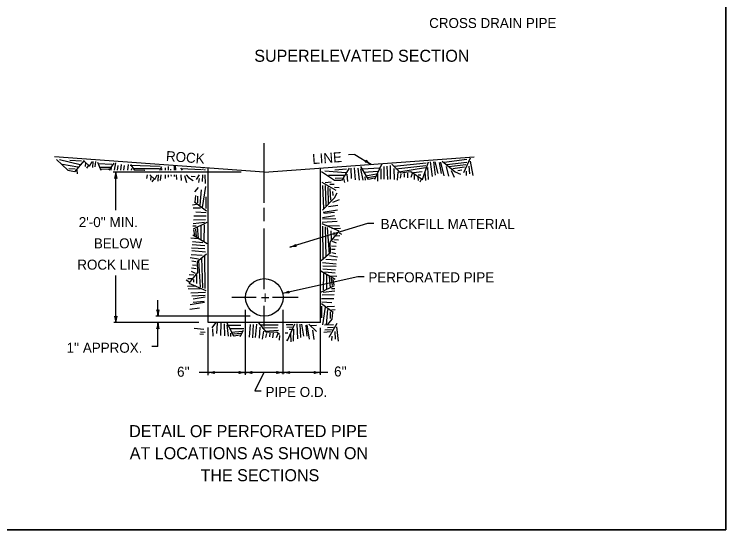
# Model space of a CAD drawing. Extents: x 1007 to 1035.5, y 1000.5 to 1021.5.
# Drawn here: x 1021.29 to 1035.5, y 1000.5 to 1010.79 of the extents above; entities that cross this region are included whole.
import ezdxf

# ---------------------------------------------------------------- set-up
doc = ezdxf.new("R2010")
doc.units = 0
for name, color, linetype in [('Level 1', 7, 'Continuous'), ('Level 10', 7, 'Continuous'), ('Level 11', 7, 'Continuous')]:
    doc.layers.add(name, color=color, linetype=linetype)

msp = doc.modelspace()

# ---------------------------------------------------------------- linework, layer by layer
at = {"layer": 'Level 1'}
for p, q in [((1026.282, 1007.027), (1026.282, 1008.219)), ((1026.282, 1007.639), (1022.092, 1007.946)), ((1026.282, 1007.639), (1030.473, 1007.946)), ((1028.087, 1007.993), (1027.962, 1007.986)), ((1028.087, 1007.993), (1028.414, 1007.795)), ((1025.821, 1007.639), (1023.265, 1007.639)), ((1023.316, 1006.881), (1023.316, 1007.639)), ((1025.157, 1004.639), (1025.157, 1007.721)), ((1027.407, 1004.639), (1027.407, 1007.721)), ((1026.282, 1006.658), (1026.282, 1006.927)), ((1026.282, 1005.304), (1026.282, 1006.515)), ((1028.345, 1006.615), (1026.791, 1006.139)), ((1028.47, 1006.615), (1028.345, 1006.615)), ((1023.316, 1004.639), (1023.316, 1005.579)), ((1028.153, 1005.55), (1026.648, 1005.219)), ((1028.278, 1005.55), (1028.153, 1005.55)), ((1024.157, 1004.764), (1024.157, 1005.081)), ((1026.117, 1005.139), (1025.634, 1005.139)), ((1026.956, 1005.139), (1026.447, 1005.139)), ((1026.282, 1004.557), (1026.282, 1004.973)), ((1025.907, 1003.595), (1025.907, 1004.892)), ((1026.657, 1003.606), (1026.657, 1004.892)), ((1024.973, 1004.639), (1023.276, 1004.639)), ((1026, 1004.764), (1024.116, 1004.764)), ((1024.157, 1004.161), (1024.157, 1004.639)), ((1027.407, 1004.639), (1025.157, 1004.639)), ((1025.157, 1003.589), (1025.157, 1004.535)), ((1027.407, 1003.595), (1027.407, 1004.532)), ((1024.157, 1004.161), (1024.032, 1004.161)), ((1025.907, 1003.639), (1024.979, 1003.639)), ((1026.657, 1003.639), (1025.907, 1003.639)), ((1026.271, 1003.639), (1026.092, 1003.271)), ((1027.552, 1003.639), (1026.657, 1003.639)), ((1026.092, 1003.271), (1026.217, 1003.271))]:
    msp.add_line(p, q, dxfattribs=at)
for points in [[(1030.393, 1007.921), (1030.259, 1007.629)], [(1022.128, 1007.89), (1022.357, 1007.679)], [(1022.193, 1007.89), (1022.602, 1007.794)], [(1022.252, 1007.797), (1022.555, 1007.748)], [(1022.395, 1007.88), (1022.63, 1007.864)], [(1022.683, 1007.873), (1022.49, 1007.648)], [(1022.691, 1007.855), (1022.791, 1007.762), (1022.84, 1007.855)], [(1022.707, 1007.826), (1022.703, 1007.751)], [(1022.764, 1007.763), (1022.729, 1007.717)], [(1022.856, 1007.855), (1022.85, 1007.731)], [(1022.91, 1007.855), (1022.899, 1007.744)], [(1022.949, 1007.839), (1023.013, 1007.679)], [(1022.963, 1007.814), (1023.237, 1007.796)], [(1023.274, 1007.821), (1023.175, 1007.679)], [(1023.307, 1007.828), (1023.284, 1007.679)], [(1023.359, 1007.775), (1023.345, 1007.679)], [(1023.425, 1007.793), (1023.412, 1007.679)], [(1023.485, 1007.775), (1023.469, 1007.679)], [(1023.561, 1007.795), (1023.547, 1007.679)], [(1023.604, 1007.781), (1024.202, 1007.757)], [(1023.607, 1007.793), (1023.683, 1007.688), (1023.891, 1007.682), (1023.894, 1007.679)], [(1024.479, 1007.771), (1024.481, 1007.679)], [(1024.503, 1007.777), (1024.511, 1007.679)], [(1028.626, 1007.791), (1028.481, 1007.491)], [(1028.796, 1007.773), (1028.793, 1007.5)], [(1028.829, 1007.8), (1029.004, 1007.626), (1029.21, 1007.652), (1029.443, 1007.496), (1029.559, 1007.845)], [(1028.874, 1007.761), (1029.517, 1007.825)], [(1028.911, 1007.705), (1029.506, 1007.775)], [(1029.595, 1007.845), (1029.638, 1007.552)], [(1029.659, 1007.844), (1029.695, 1007.582)], [(1029.691, 1007.847), (1029.751, 1007.612)], [(1029.777, 1007.832), (1029.816, 1007.616)], [(1029.799, 1007.842), (1029.869, 1007.565)], [(1029.838, 1007.858), (1030.097, 1007.645), (1030.202, 1007.6)], [(1029.872, 1007.838), (1030.327, 1007.898)], [(1029.925, 1007.795), (1030.329, 1007.842)], [(1029.965, 1007.751), (1030.31, 1007.792)], [(1030.392, 1007.856), (1030.446, 1007.573)], [(1022.357, 1007.679), (1022.487, 1007.656)], [(1022.374, 1007.714), (1022.505, 1007.703)], [(1022.54, 1007.681), (1022.545, 1007.605)], [(1022.983, 1007.737), (1023.207, 1007.742)], [(1023.025, 1007.699), (1023.173, 1007.703)], [(1023.222, 1007.741), (1023.214, 1007.679)], [(1023.629, 1007.715), (1023.621, 1007.679)], [(1023.653, 1007.714), (1024.188, 1007.714)], [(1024.194, 1007.679), (1024.232, 1007.752)], [(1024.228, 1007.712), (1024.225, 1007.679)], [(1024.3, 1007.726), (1024.299, 1007.679)], [(1024.363, 1007.75), (1024.362, 1007.679)], [(1024.406, 1007.696), (1024.408, 1007.679)], [(1024.605, 1007.717), (1024.639, 1007.679)], [(1024.619, 1007.711), (1025.026, 1007.694)], [(1025.062, 1007.703), (1025.046, 1007.679)], [(1025.09, 1007.699), (1025.091, 1007.679)], [(1027.425, 1007.653), (1027.685, 1007.48)], [(1027.489, 1007.663), (1027.909, 1007.631)], [(1027.69, 1007.685), (1027.925, 1007.705)], [(1027.976, 1007.722), (1027.821, 1007.47)], [(1028.012, 1007.719), (1028.017, 1007.515)], [(1028.079, 1007.726), (1028.097, 1007.483)], [(1028.152, 1007.721), (1028.177, 1007.479)], [(1028.201, 1007.75), (1028.356, 1007.49)], [(1028.206, 1007.703), (1028.249, 1007.478)], [(1028.25, 1007.703), (1028.576, 1007.726)], [(1028.273, 1007.638), (1028.547, 1007.662)], [(1028.611, 1007.705), (1028.612, 1007.501)], [(1028.67, 1007.752), (1028.672, 1007.499)], [(1028.73, 1007.758), (1028.742, 1007.49)], [(1028.867, 1007.712), (1028.874, 1007.493)], [(1028.946, 1007.644), (1028.935, 1007.478)], [(1028.97, 1007.647), (1029.499, 1007.731)], [(1029.26, 1007.634), (1029.435, 1007.652)], [(1029.488, 1007.641), (1029.505, 1007.474)], [(1029.539, 1007.735), (1029.552, 1007.495)], [(1029.917, 1007.751), (1029.961, 1007.562)], [(1030.014, 1007.672), (1030.076, 1007.538)], [(1030.046, 1007.712), (1030.279, 1007.748)], [(1030.146, 1007.674), (1030.225, 1007.686)], [(1030.312, 1007.659), (1030.313, 1007.572)], [(1030.366, 1007.757), (1030.382, 1007.606)], [(1023.94, 1007.584), (1023.93, 1007.512)], [(1023.996, 1007.584), (1024.096, 1007.491), (1024.144, 1007.584)], [(1024.012, 1007.555), (1024.008, 1007.48)], [(1024.069, 1007.492), (1024.034, 1007.446)], [(1024.161, 1007.584), (1024.154, 1007.46)], [(1024.215, 1007.584), (1024.204, 1007.473)], [(1024.298, 1007.584), (1024.298, 1007.516)], [(1024.36, 1007.584), (1024.358, 1007.537)], [(1024.417, 1007.584), (1024.419, 1007.558)], [(1024.483, 1007.584), (1024.483, 1007.551)], [(1024.52, 1007.584), (1024.528, 1007.492)], [(1024.611, 1007.584), (1024.619, 1007.475)], [(1024.688, 1007.576), (1024.728, 1007.434)], [(1024.723, 1007.584), (1024.766, 1007.536), (1024.862, 1007.475)], [(1024.819, 1007.557), (1024.899, 1007.556)], [(1024.982, 1007.584), (1024.923, 1007.495)], [(1024.98, 1007.516), (1024.967, 1007.43)], [(1025.048, 1007.584), (1025.041, 1007.453)], [(1025.093, 1007.584), (1025.099, 1007.411)], [(1027.562, 1007.58), (1027.87, 1007.579)], [(1027.685, 1007.48), (1027.817, 1007.477)], [(1027.696, 1007.517), (1027.827, 1007.527)], [(1027.865, 1007.511), (1027.881, 1007.436)], [(1027.928, 1007.602), (1027.944, 1007.455)], [(1028.291, 1007.544), (1028.297, 1007.48)], [(1028.305, 1007.565), (1028.525, 1007.604)], [(1028.352, 1007.534), (1028.497, 1007.561)], [(1028.372, 1007.5), (1028.477, 1007.527)], [(1028.541, 1007.606), (1028.544, 1007.461)], [(1029.006, 1007.602), (1028.995, 1007.521)], [(1029.077, 1007.614), (1029.077, 1007.538)], [(1029.142, 1007.617), (1029.139, 1007.524)], [(1029.234, 1007.614), (1029.206, 1007.531)], [(1029.273, 1007.586), (1029.275, 1007.49)], [(1029.35, 1007.546), (1029.358, 1007.471)], [(1029.358, 1007.583), (1029.409, 1007.588)], [(1029.416, 1007.493), (1029.388, 1007.442)], [(1025.11, 1007.354), (1025.042, 1006.937)], [(1027.434, 1007.442), (1027.712, 1007.283)], [(1027.471, 1006.916), (1027.451, 1007.375)], [(1027.498, 1007.436), (1027.619, 1007.448)], [(1027.518, 1006.965), (1027.506, 1007.372)], [(1027.565, 1007.002), (1027.555, 1007.349)], [(1027.594, 1007.402), (1027.679, 1007.403)], [(1027.687, 1007.339), (1027.774, 1007.332)], [(1024.963, 1007.331), (1024.888, 1007.246)], [(1025.021, 1007.287), (1024.993, 1006.98)], [(1027.447, 1006.884), (1027.683, 1007.124), (1027.737, 1007.224)], [(1027.612, 1007.078), (1027.596, 1007.313)], [(1027.658, 1007.175), (1027.653, 1007.255)], [(1024.91, 1007.173), (1024.896, 1007.042)], [(1024.946, 1007.159), (1024.944, 1007.027)], [(1025.114, 1007.15), (1025.114, 1006.914)], [(1027.648, 1007.043), (1027.787, 1007.093)], [(1024.925, 1006.991), (1024.849, 1006.981)], [(1025.01, 1006.92), (1024.862, 1006.918)], [(1025.126, 1006.862), (1024.888, 1007.038)], [(1027.562, 1006.954), (1027.753, 1006.981)], [(1025.119, 1006.826), (1024.916, 1006.839)], [(1027.446, 1006.736), (1027.685, 1006.776)], [(1027.46, 1006.844), (1027.743, 1006.889)], [(1027.468, 1006.821), (1027.687, 1006.841)], [(1025.087, 1006.635), (1024.859, 1006.611)], [(1025.134, 1006.635), (1024.861, 1006.503)], [(1025.11, 1006.687), (1024.867, 1006.683)], [(1025.121, 1006.759), (1024.877, 1006.762)], [(1027.44, 1006.641), (1027.735, 1006.658)], [(1027.446, 1006.705), (1027.71, 1006.717)], [(1024.921, 1006.564), (1024.857, 1006.563)], [(1024.87, 1006.487), (1024.888, 1006.38)], [(1024.906, 1006.504), (1024.92, 1006.357)], [(1024.941, 1006.548), (1024.961, 1006.325)], [(1025.016, 1006.573), (1025.017, 1006.299)], [(1025.083, 1006.591), (1025.077, 1006.264)], [(1027.417, 1005.874), (1027.606, 1006.033), (1027.598, 1006.24), (1027.774, 1006.459), (1027.436, 1006.605)], [(1027.46, 1005.915), (1027.453, 1006.561)], [(1027.519, 1005.948), (1027.501, 1006.546)], [(1027.544, 1006.575), (1027.784, 1006.567)], [(1027.583, 1006.001), (1027.545, 1006.535)], [(1027.633, 1006.516), (1027.801, 1006.519)], [(1025.138, 1006.208), (1024.851, 1006.379)], [(1027.621, 1006.289), (1027.618, 1006.465)], [(1027.68, 1006.382), (1027.679, 1006.433)], [(1027.716, 1006.37), (1027.791, 1006.372)], [(1027.775, 1006.431), (1027.823, 1006.4)], [(1024.961, 1006.31), (1024.816, 1006.319)], [(1025.054, 1006.231), (1024.85, 1006.248)], [(1027.638, 1006.261), (1027.719, 1006.226)], [(1027.67, 1006.298), (1027.765, 1006.291)], [(1025.096, 1006.108), (1024.829, 1006.12)], [(1025.105, 1006.041), (1024.833, 1006.068)], [(1025.095, 1006.168), (1024.843, 1006.188)], [(1027.624, 1006.105), (1027.7, 1006.099)], [(1027.627, 1006.169), (1027.72, 1006.159)], [(1025.13, 1006.005), (1024.941, 1005.846), (1024.949, 1005.639), (1024.773, 1005.421), (1025.111, 1005.275)], [(1024.964, 1005.902), (1024.8, 1005.928)], [(1025.039, 1005.976), (1024.819, 1005.988)], [(1025.027, 1005.932), (1025.046, 1005.333)], [(1025.087, 1005.964), (1025.094, 1005.318)], [(1027.583, 1005.977), (1027.747, 1005.952)], [(1027.63, 1006.033), (1027.71, 1006.015)], [(1024.917, 1005.846), (1024.837, 1005.864)], [(1024.923, 1005.774), (1024.846, 1005.781)], [(1024.964, 1005.879), (1025.002, 1005.344)], [(1027.442, 1005.839), (1027.714, 1005.812)], [(1027.451, 1005.771), (1027.718, 1005.76)], [(1027.508, 1005.904), (1027.728, 1005.892)], [(1024.919, 1005.71), (1024.827, 1005.721)], [(1024.909, 1005.619), (1024.828, 1005.653)], [(1027.409, 1005.671), (1027.695, 1005.5)], [(1027.452, 1005.711), (1027.704, 1005.691)], [(1027.493, 1005.648), (1027.697, 1005.631)], [(1024.831, 1005.509), (1024.756, 1005.507)], [(1024.877, 1005.581), (1024.782, 1005.588)], [(1024.867, 1005.498), (1024.868, 1005.446)], [(1024.926, 1005.591), (1024.929, 1005.415)], [(1027.464, 1005.288), (1027.47, 1005.616)], [(1027.531, 1005.306), (1027.53, 1005.581)], [(1027.586, 1005.57), (1027.73, 1005.56)], [(1027.606, 1005.331), (1027.586, 1005.554)], [(1027.641, 1005.375), (1027.627, 1005.523)], [(1027.677, 1005.392), (1027.659, 1005.499)], [(1024.772, 1005.448), (1024.724, 1005.48)], [(1024.913, 1005.363), (1024.746, 1005.36)], [(1027.412, 1005.244), (1027.686, 1005.376)], [(1025.002, 1005.304), (1024.762, 1005.312)], [(1025.107, 1005.239), (1024.812, 1005.221)], [(1027.46, 1005.245), (1027.688, 1005.268)], [(1027.626, 1005.315), (1027.69, 1005.316)], [(1025.1, 1005.175), (1024.837, 1005.162)], [(1025.101, 1005.143), (1024.862, 1005.103)], [(1027.426, 1005.12), (1027.67, 1005.117)], [(1027.437, 1005.192), (1027.68, 1005.197)], [(1024.985, 1004.926), (1024.794, 1004.898)], [(1025.087, 1005.035), (1024.804, 1004.99)], [(1025.079, 1005.059), (1024.86, 1005.039)], [(1027.421, 1005.017), (1027.658, 1004.841)], [(1027.428, 1005.053), (1027.631, 1005.04)], [(1027.433, 1004.73), (1027.433, 1004.965)], [(1027.448, 1004.59), (1027.505, 1004.943)], [(1027.537, 1004.959), (1027.684, 1004.962)], [(1027.526, 1004.593), (1027.554, 1004.899)], [(1027.601, 1004.721), (1027.602, 1004.852)], [(1027.622, 1004.888), (1027.698, 1004.898)], [(1027.637, 1004.706), (1027.651, 1004.837)], [(1025.534, 1004.638), (1025.666, 1004.364)], [(1027.547, 1004.594), (1027.637, 1004.706)], [(1024.882, 1004.524), (1025.077, 1004.506)], [(1025.307, 1004.63), (1025.233, 1004.53)], [(1025.249, 1004.513), (1025.251, 1004.366)], [(1025.343, 1004.623), (1025.33, 1004.419)], [(1025.41, 1004.624), (1025.407, 1004.38)], [(1025.482, 1004.613), (1025.486, 1004.37)], [(1025.534, 1004.59), (1025.558, 1004.363)], [(1025.578, 1004.587), (1025.814, 1004.582)], [(1025.595, 1004.519), (1025.87, 1004.52)], [(1026, 1004.598), (1025.981, 1004.346)], [(1026.061, 1004.599), (1026.049, 1004.332)], [(1026.128, 1004.608), (1026.101, 1004.336)], [(1026.164, 1004.633), (1026.322, 1004.444), (1026.53, 1004.452), (1026.584, 1004.408)], [(1026.193, 1004.542), (1026.181, 1004.322)], [(1026.205, 1004.59), (1026.557, 1004.594)], [(1026.237, 1004.531), (1026.548, 1004.54)], [(1026.721, 1004.596), (1026.851, 1004.597)], [(1026.726, 1004.294), (1026.748, 1004.276), (1026.894, 1004.614)], [(1026.733, 1004.546), (1026.836, 1004.549)], [(1026.78, 1004.502), (1026.825, 1004.505)], [(1026.865, 1004.506), (1026.857, 1004.266)], [(1026.93, 1004.61), (1026.948, 1004.315)], [(1026.994, 1004.604), (1027.007, 1004.34)], [(1027.026, 1004.604), (1027.066, 1004.365)], [(1027.11, 1004.582), (1027.13, 1004.363)], [(1027.134, 1004.59), (1027.179, 1004.307)], [(1027.174, 1004.603), (1027.322, 1004.458)], [(1027.206, 1004.579), (1027.323, 1004.584)], [(1027.485, 1004.591), (1027.665, 1004.599)], [(1027.488, 1004.491), (1027.638, 1004.495)], [(1027.543, 1004.54), (1027.662, 1004.544)], [(1027.732, 1004.617), (1027.573, 1004.338)], [(1027.725, 1004.552), (1027.754, 1004.266)], [(1024.995, 1004.413), (1025.066, 1004.406)], [(1025.01, 1004.45), (1025.101, 1004.448)], [(1025.605, 1004.424), (1025.606, 1004.36)], [(1025.621, 1004.444), (1025.844, 1004.464)], [(1025.665, 1004.409), (1025.812, 1004.423)], [(1025.682, 1004.373), (1025.789, 1004.391)], [(1025.862, 1004.476), (1025.79, 1004.355)], [(1026.266, 1004.467), (1026.241, 1004.303)], [(1026.29, 1004.467), (1026.562, 1004.487)], [(1026.323, 1004.42), (1026.305, 1004.34)], [(1026.395, 1004.426), (1026.388, 1004.35)], [(1026.459, 1004.423), (1026.448, 1004.33)], [(1026.55, 1004.412), (1026.516, 1004.332)], [(1026.588, 1004.381), (1026.581, 1004.285)], [(1026.701, 1004.431), (1026.754, 1004.432)], [(1026.806, 1004.417), (1026.809, 1004.249)], [(1027.243, 1004.488), (1027.271, 1004.297)], [(1027.473, 1004.446), (1027.603, 1004.455)], [(1027.629, 1004.363), (1027.622, 1004.276)], [(1027.691, 1004.456), (1027.694, 1004.304)]]:
    msp.add_lwpolyline(points, dxfattribs=at)
msp.add_circle((1026.282, 1005.139), 0.375, dxfattribs=at)
for centre, radius, start, end in [((1028.287, 1007.872), 0.0313, 287.6764, 9.7931), ((1028.212, 1007.46), 0.391, 58.9018, 77.5706), ((1028.616, 1008.13), 0.391, 220.249, 238.8957), ((1028.212, 1007.46), 0.391, 58.8896, 58.9018), ((1022.925, 1007.639), 0.391, 341.3472, 359.9939), ((1023.707, 1007.639), 0.391, 180, 198.6688), ((1023.707, 1007.639), 0.391, 179.9878, 180), ((1023.316, 1007.49), 0.0313, 48.7746, 130.8913), ((1026.676, 1006.513), 0.391, 287.0138, 305.6825), ((1026.905, 1005.765), 0.391, 88.3609, 107.0077), ((1026.676, 1006.513), 0.391, 287.0015, 287.0138), ((1026.933, 1006.182), 0.0313, 155.7884, 237.9051), ((1026.564, 1005.601), 0.391, 282.4028, 301.0715), ((1026.732, 1004.837), 0.391, 83.7499, 102.3966), ((1026.564, 1005.601), 0.391, 282.3905, 282.4028), ((1026.794, 1005.251), 0.0313, 151.1774, 233.2941), ((1024.157, 1004.912), 0.0313, 228.7746, 310.8913), ((1023.766, 1004.764), 0.391, 0, 18.6688), ((1024.548, 1004.764), 0.391, 161.3472, 179.9939), ((1023.316, 1004.787), 0.0313, 228.7746, 310.8913), ((1022.925, 1004.639), 0.391, 0, 18.6688), ((1023.707, 1004.639), 0.391, 161.3472, 179.9939), ((1022.925, 1004.639), 0.391, 359.9878, 0), ((1023.766, 1004.639), 0.391, 341.3472, 359.9939), ((1023.766, 1004.764), 0.391, 359.9878, 0), ((1024.548, 1004.639), 0.391, 180, 198.6688), ((1024.548, 1004.639), 0.391, 179.9878, 180), ((1024.157, 1004.49), 0.0313, 48.7746, 130.8913), ((1025.157, 1004.03), 0.391, 270, 288.6688), ((1025.306, 1003.639), 0.0313, 138.7746, 220.8913), ((1025.758, 1003.639), 0.0313, 318.7746, 40.8913), ((1025.907, 1004.03), 0.391, 251.3472, 269.9939), ((1025.907, 1004.03), 0.391, 270, 288.6688), ((1026.056, 1003.639), 0.0313, 138.7746, 220.8913), ((1026.508, 1003.639), 0.0313, 318.7746, 40.8913), ((1026.657, 1004.03), 0.391, 251.3472, 269.9939), ((1026.657, 1004.03), 0.391, 270, 288.6688), ((1026.806, 1003.639), 0.0313, 138.7746, 220.8913), ((1027.258, 1003.639), 0.0313, 318.7746, 40.8913), ((1027.407, 1004.03), 0.391, 251.3472, 269.9939), ((1025.157, 1003.248), 0.391, 71.3472, 89.9939), ((1025.157, 1004.03), 0.391, 269.9878, 270), ((1025.907, 1003.248), 0.391, 90, 108.6688), ((1025.907, 1003.248), 0.391, 71.3472, 89.9939), ((1025.907, 1004.03), 0.391, 269.9878, 270), ((1025.907, 1003.248), 0.391, 89.9878, 90), ((1026.657, 1003.248), 0.391, 90, 108.6688), ((1026.657, 1003.248), 0.391, 89.9878, 90), ((1026.657, 1003.248), 0.391, 71.3472, 89.9939), ((1026.657, 1004.03), 0.391, 269.9878, 270), ((1027.407, 1003.248), 0.391, 90, 108.6688), ((1027.407, 1003.248), 0.391, 89.9878, 90)]:
    msp.add_arc(centre, radius, start, end, dxfattribs=at)
at = {"layer": 'Level 10'}
for p, q in [((1035.5, 1021.5), (1035.5, 1000.5)), ((1035.5, 1000.5), (1007, 1000.5))]:
    msp.add_line(p, q, dxfattribs=at)
at = {"layer": 'Level 11'}
msp.add_lwpolyline([(1007, 1000.5), (1035.5, 1000.5), (1035.5, 1021.5), (1007, 1021.5)], close=True, dxfattribs=at)

# ---------------------------------------------------------------- texts
at = {"layer": 'Level 1'}
for s, height, p in [('CROSS DRAIN PIPE', 0.2, (1029.575, 1010.517)), ('SUPERELEVATED SECTION', 0.24, (1026.082, 1009.843)), ("2'-0'' MIN.", 0.2, (1022.576, 1006.543)), ('BACKFILL MATERIAL', 0.2, (1028.607, 1006.505)), ('BELOW', 0.2, (1022.877, 1006.118)), ('ROCK LINE', 0.2, (1022.546, 1005.693)), ('PERFORATED PIPE', 0.2, (1028.362, 1005.44)), ('+', 0.24, (1026.204, 1005.019)), ("1'' APPROX.", 0.2, (1022.332, 1004.034)), ("6''", 0.2, (1024.539, 1003.555)), ("6''", 0.2, (1027.676, 1003.56)), ('PIPE O.D.', 0.2, (1026.306, 1003.151)), ('DETAIL OF PERFORATED PIPE', 0.24, (1023.582, 1002.349)), ('AT LOCATIONS AS SHOWN ON', 0.24, (1023.594, 1001.909)), ('THE SECTIONS', 0.24, (1025.008, 1001.469))]:
    msp.add_text(s, height=height, dxfattribs=at).set_placement(p)
for s, rotation, p in [('ROCK', 355.8067, (1024.312, 1007.864)), ('LINE', 4.1932, (1027.246, 1007.8))]:
    msp.add_text(s, height=0.2, rotation=rotation, dxfattribs=at).set_placement(p)

doc.saveas('drawing.dxf')
